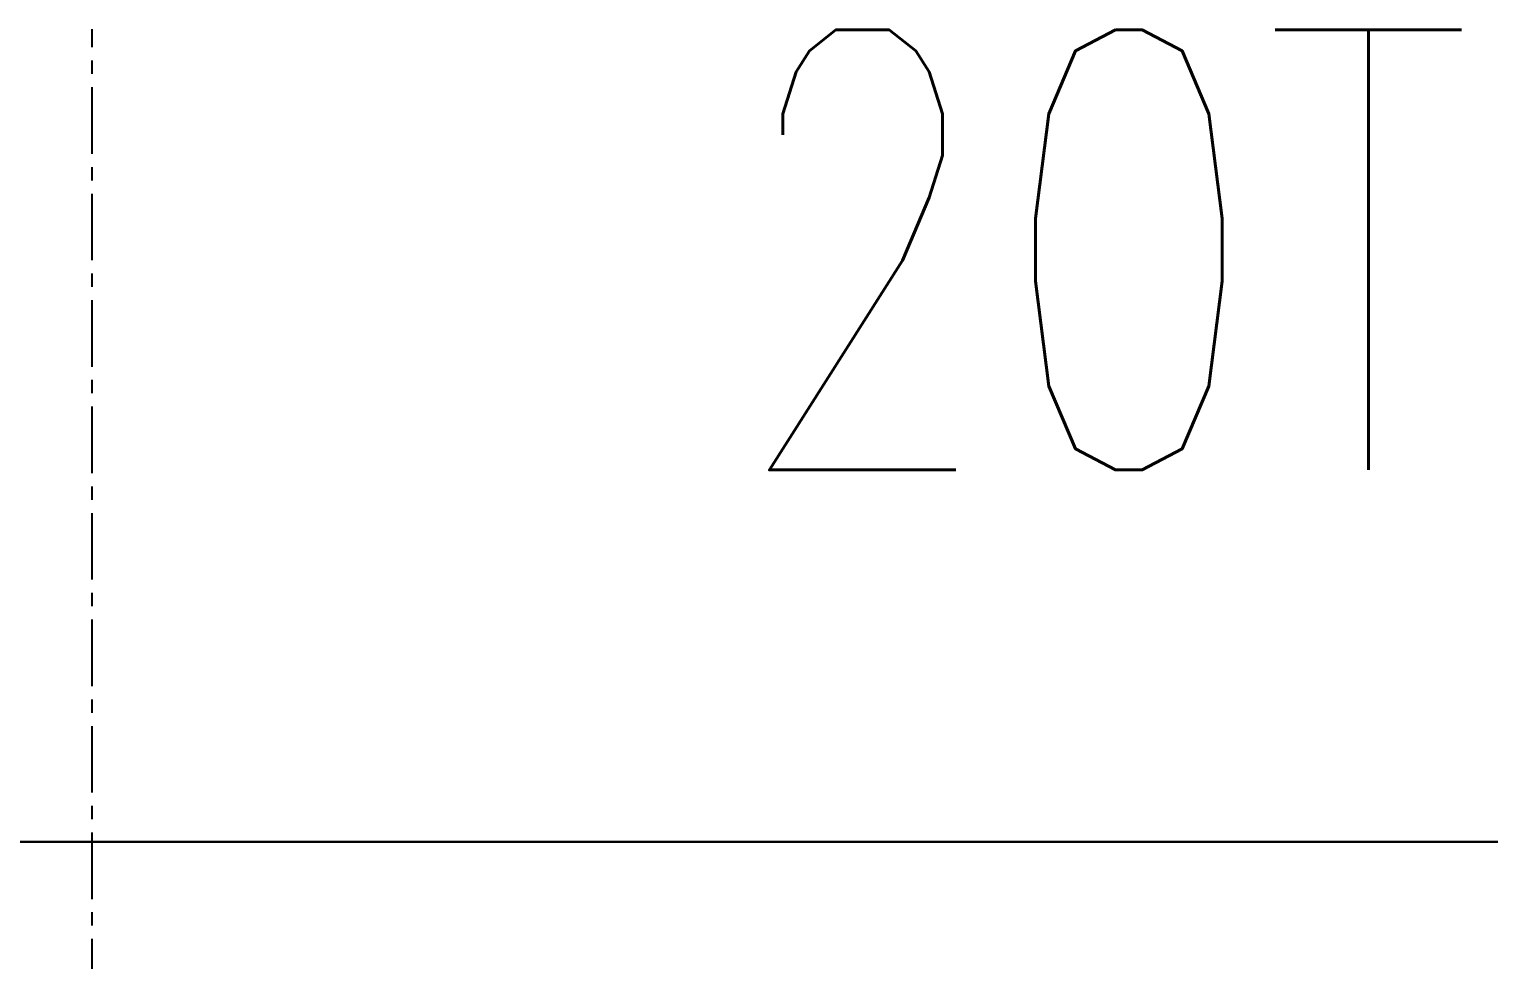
# Model space of a CAD drawing. Extents: x -599358 to 2865263, y -1062760 to 486533.
# Drawn here: x 1868008 to 1872942, y -658809 to -655662 of the extents above; entities that cross this region are included whole.
import ezdxf

# ---------------------------------------------------------------- set-up
doc = ezdxf.new("R2010")
doc.units = 0
for name, pattern in [('__DASH', [0.35, 0.25, -0.1]), ('CENTER', [2, 1.25, -0.25, 0.25, -0.25]), ('DASH', [0.35, 0.25, -0.1]), ('DOTE', [2.42, 2, -0.2, 0.02, -0.2])]:
    doc.linetypes.add(name, pattern=pattern)
for name, color, linetype in [('A-AXIS-DOTE', 14, 'DOTE'), ('A-LIN-V', 9, 'Continuous'), ('DOTE', 1, 'CENTER')]:
    doc.layers.add(name, color=color, linetype=linetype)
doc.styles.add('A-STANDARD', font='SIMPLEX', dxfattribs={"bigfont": 'GBCBIG'})

# ---------------------------------------------------------------- blocks, each defined once
blk = doc.blocks.new('23423wer-M')
at = {"color": 1, "linetype": 'DASH', "style": 'A-STANDARD', "width": 0.705882}
blk.add_text('20T', height=1094.76, dxfattribs=at).set_placement((1668591.2, 546945.3))

msp = doc.modelspace()

# ---------------------------------------------------------------- linework, layer by layer
at = {"layer": 'A-AXIS-DOTE', "linetype": '__DASH', "ltscale": 2}
for p in [(1933338.2, -658409.9), (1930835.3, -658409.9)]:
    msp.add_line(p, (1839476.3, -658409.9), dxfattribs=at)
at = {"layer": 'A-LIN-V'}
msp.add_line((1849550.3, -658409.9), (1922859.1, -658409.9), dxfattribs=at)
at = {"layer": 'DOTE', "ltscale": 180}
msp.add_line((1868220.3, -682723.5), (1868220.3, -655662.3), dxfattribs=at)

# ---------------------------------------------------------------- block references
at = {"xscale": 1.35874988235309, "yscale": 1.35874988235309, "zscale": 1.35874988235309}
msp.add_blockref('23423wer-M', (-396822.9, -1400314.2), dxfattribs=at)

doc.saveas('drawing.dxf')
